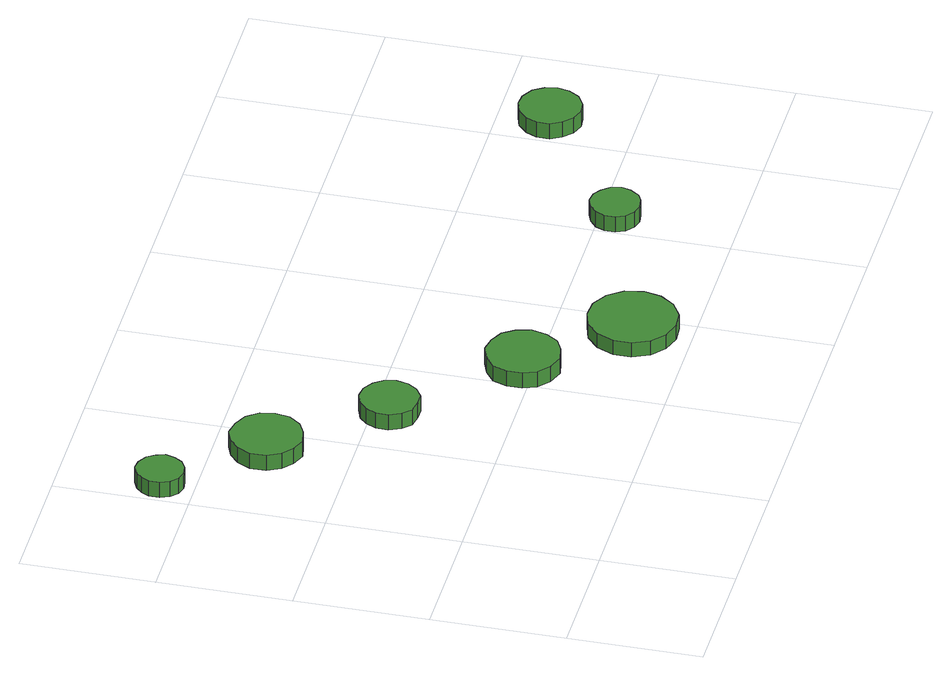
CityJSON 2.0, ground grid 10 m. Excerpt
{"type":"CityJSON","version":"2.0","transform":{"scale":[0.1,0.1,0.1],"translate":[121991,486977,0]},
"CityObjects":{
"tree1":{"type":"SolitaryVegetationObject","attributes":{"function":"something"},"geometry":[{"type":"MultiSurface","lod":"1","boundaries":[[[0,1,2,3,4,5,6,7,8,9,10,11,12,13,14]],[[15,16,17,18,19,20,21,22,23,24,25,26,27,28,29]],[[0,29,28,1]],[[1,28,27,2]],[[2,27,26,3]],[[3,26,25,4]],[[4,25,24,5]],[[5,24,23,6]],[[6,23,22,7]],[[7,22,21,8]],[[8,21,20,9]],[[9,20,19,10]],[[10,19,18,11]],[[11,18,17,12]],[[12,17,16,13]],[[13,16,15,14]],[[14,15,29,0]]]}]},
"tree2":{"type":"SolitaryVegetationObject","attributes":{"function":"something"},"geometry":[{"type":"MultiSurface","lod":"1","boundaries":[[[30,31,32,33,34,35,36,37,38,39,40,41,42,43,44]],[[45,46,47,48,49,50,51,52,53,54,55,56,57,58,59]],[[30,59,58,31]],[[31,58,57,32]],[[32,57,56,33]],[[33,56,55,34]],[[34,55,54,35]],[[35,54,53,36]],[[36,53,52,37]],[[37,52,51,38]],[[38,51,50,39]],[[39,50,49,40]],[[40,49,48,41]],[[41,48,47,42]],[[42,47,46,43]],[[43,46,45,44]],[[44,45,59,30]]]}]},
"tree3":{"type":"SolitaryVegetationObject","attributes":{"function":"something"},"geometry":[{"type":"MultiSurface","lod":"1","boundaries":[[[60,61,62,63,64,65,66,67,68,69,70,71,72,73,74]],[[75,76,77,78,79,80,81,82,83,84,85,86,87,88,89]],[[60,89,88,61]],[[61,88,87,62]],[[62,87,86,63]],[[63,86,85,64]],[[64,85,84,65]],[[65,84,83,66]],[[66,83,82,67]],[[67,82,81,68]],[[68,81,80,69]],[[69,80,79,70]],[[70,79,78,71]],[[71,78,77,72]],[[72,77,76,73]],[[73,76,75,74]],[[74,75,89,60]]]}]},
"tree4":{"type":"SolitaryVegetationObject","attributes":{"function":"something"},"geometry":[{"type":"MultiSurface","lod":"1","boundaries":[[[90,91,92,93,94,95,96,97,98,99,100,101,102,103,104]],[[105,106,107,108,109,110,111,112,113,114,115,116,117,118,119]],[[90,119,118,91]],[[91,118,117,92]],[[92,117,116,93]],[[93,116,115,94]],[[94,115,114,95]],[[95,114,113,96]],[[96,113,112,97]],[[97,112,111,98]],[[98,111,110,99]],[[99,110,109,100]],[[100,109,108,101]],[[101,108,107,102]],[[102,107,106,103]],[[103,106,105,104]],[[104,105,119,90]]]}]},
"tree5":{"type":"SolitaryVegetationObject","attributes":{"function":"something"},"geometry":[{"type":"MultiSurface","lod":"1","boundaries":[[[120,121,122,123,124,125,126,127,128,129,130,131,132,133,134]],[[135,136,137,138,139,140,141,142,143,144,145,146,147,148,149]],[[120,149,148,121]],[[121,148,147,122]],[[122,147,146,123]],[[123,146,145,124]],[[124,145,144,125]],[[125,144,143,126]],[[126,143,142,127]],[[127,142,141,128]],[[128,141,140,129]],[[129,140,139,130]],[[130,139,138,131]],[[131,138,137,132]],[[132,137,136,133]],[[133,136,135,134]],[[134,135,149,120]]]}]},
"tree6":{"type":"SolitaryVegetationObject","attributes":{"function":"something"},"geometry":[{"type":"MultiSurface","lod":"1","boundaries":[[[150,151,152,153,154,155,156,157,158,159,160,161,162,163,164]],[[165,166,167,168,169,170,171,172,173,174,175,176,177,178,179]],[[150,179,178,151]],[[151,178,177,152]],[[152,177,176,153]],[[153,176,175,154]],[[154,175,174,155]],[[155,174,173,156]],[[156,173,172,157]],[[157,172,171,158]],[[158,171,170,159]],[[159,170,169,160]],[[160,169,168,161]],[[161,168,167,162]],[[162,167,166,163]],[[163,166,165,164]],[[164,165,179,150]]]}]},
"tree7":{"type":"SolitaryVegetationObject","attributes":{"function":"something"},"geometry":[{"type":"MultiSurface","lod":"1","boundaries":[[[180,181,182,183,184,185,186,187,188,189,190,191,192,193,194]],[[195,196,197,198,199,200,201,202,203,204,205,206,207,208,209]],[[180,209,208,181]],[[181,208,207,182]],[[182,207,206,183]],[[183,206,205,184]],[[184,205,204,185]],[[185,204,203,186]],[[186,203,202,187]],[[187,202,201,188]],[[188,201,200,189]],[[189,200,199,190]],[[190,199,198,191]],[[191,198,197,192]],[[192,197,196,193]],[[193,196,195,194]],[[194,195,209,180]]]}]}
},
"vertices":[
[39,326,14],[37,333,14],[33,339,14],[26,343,14],[19,344,14],[12,341,14],[7,336,14],[4,330,14],[4,322,14],[7,315,14],[12,310,14],[19,308,14],[26,309,14],[33,313,14],[37,319,14],[37,319,1],[33,313,1],[26,309,1],[19,308,1],[12,310,1],[7,315,1],[4,322,1],[4,330,1],[7,336,1],[12,341,1],[19,344,1],[26,343,1],[33,339,1],[37,333,1],[39,326,1],
[106,262,15],[104,273,15],[97,282,15],[87,287,15],[76,289,15],[66,285,15],[58,278,15],[53,268,15],[53,256,15],[58,246,15],[66,239,15],[76,235,15],[87,237,15],[97,242,15],[104,251,15],[104,251,2],[97,242,2],[87,237,2],[76,235,2],[66,239,2],[58,246,2],[53,256,2],[53,268,2],[58,278,2],[66,285,2],[76,289,2],[87,287,2],[97,282,2],[104,273,2],[106,262,2],
[163,187,17],[161,196,17],[156,203,17],[148,208,17],[139,209,17],[130,206,17],[124,200,17],[120,192,17],[120,183,17],[124,174,17],[130,168,17],[139,166,17],[148,166,17],[156,171,17],[161,178,17],[161,178,4],[156,171,4],[148,166,4],[139,166,4],[130,168,4],[124,174,4],[120,183,4],[120,192,4],[124,200,4],[130,206,4],[139,209,4],[148,208,4],[156,203,4],[161,196,4],[163,187,4],
[244,108,19],[241,119,19],[235,128,19],[225,133,19],[214,135,19],[203,131,19],[194,124,19],[190,113,19],[190,102,19],[194,92,19],[203,84,19],[214,80,19],[225,82,19],[235,87,19],[241,96,19],[241,96,6],[235,87,6],[225,82,6],[214,80,6],[203,84,6],[194,92,6],[190,102,6],[190,113,6],[194,124,6],[203,131,6],[214,135,6],[225,133,6],[235,128,6],[241,119,6],[244,108,6],
[308,41,20],[305,55,20],[297,66,20],[285,73,20],[272,74,20],[259,70,20],[249,61,20],[243,48,20],[243,35,20],[249,22,20],[259,13,20],[272,9,20],[285,10,20],[297,17,20],[305,28,20],[305,28,8],[297,17,8],[285,10,8],[272,9,8],[259,13,8],[249,22,8],[243,35,8],[243,48,8],[249,61,8],[259,70,8],[272,74,8],[285,73,8],[297,66,8],[305,55,8],[308,41,8],
[428,86,22],[426,94,22],[421,100,22],[415,104,22],[407,105,22],[400,102,22],[394,97,22],[391,90,22],[391,82,22],[394,75,22],[400,70,22],[407,68,22],[415,69,22],[421,72,22],[426,79,22],[426,79,9],[421,72,9],[415,69,9],[407,68,9],[400,70,9],[394,75,9],[391,82,9],[391,90,9],[394,97,9],[400,102,9],[407,105,9],[415,104,9],[421,100,9],[426,94,9],[428,86,9],
[541,160,20],[539,169,20],[534,177,20],[525,182,20],[516,183,20],[507,180,20],[500,173,20],[496,165,20],[496,155,20],[500,147,20],[507,140,20],[516,137,20],[525,138,20],[534,143,20],[539,151,20],[539,151,7],[534,143,7],[525,138,7],[516,137,7],[507,140,7],[500,147,7],[496,155,7],[496,165,7],[500,173,7],[507,180,7],[516,183,7],[525,182,7],[534,177,7],[539,169,7],[541,160,7]
]}
